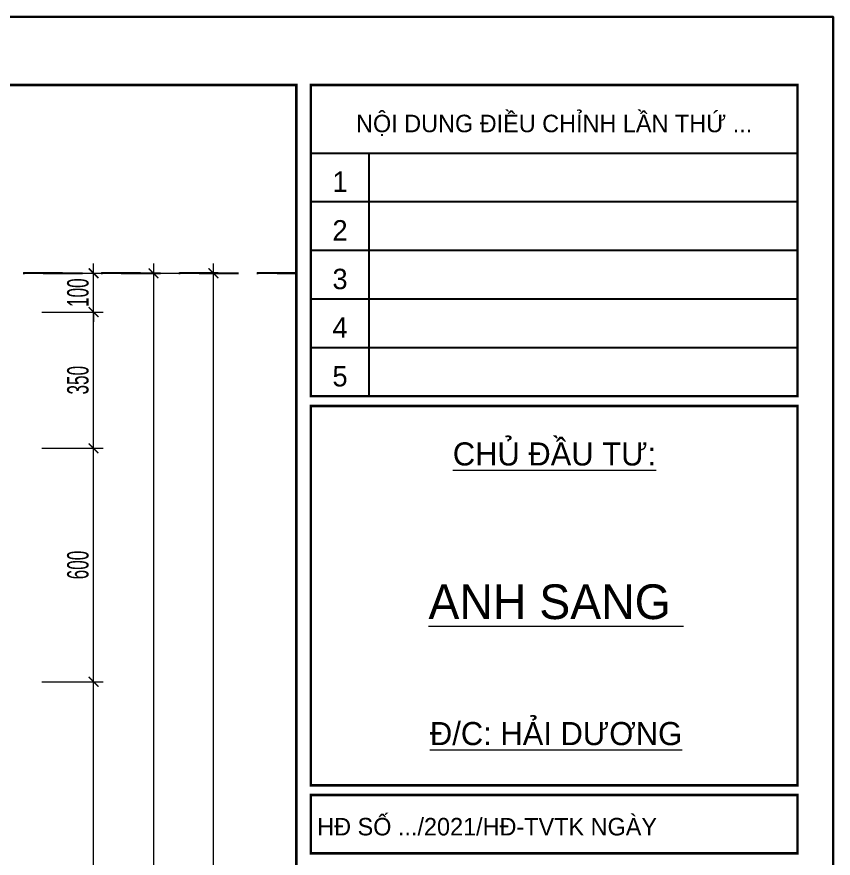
# Model space of a CAD drawing. Header units: millimetres. Extents: x 1336014 to 2939047, y -333549 to -60566.
# Drawn here: x 1424962 to 1427059, y -201210 to -199047 of the extents above; entities that cross this region are included whole.
import ezdxf
from ezdxf.enums import TextEntityAlignment as Align

# ---------------------------------------------------------------- set-up
doc = ezdxf.new("R2010")
doc.units = ezdxf.units.MM
doc.header["$MEASUREMENT"] = 0
doc.linetypes.add('DASHDOT', pattern=[1, 0.5, -0.25, 0, -0.25])
for name, color, linetype, lineweight in [('05.Text', 253, 'Continuous', 18), ('08.Dim', 156, 'Continuous', 15), ('11.Khung bo', 32, 'Continuous', 50), ('12.Khung', 36, 'Continuous', 25)]:
    doc.layers.add(name, color=color, linetype=linetype, lineweight=lineweight)
doc.layers.add('Tpl_Bound', color=1, linetype='Continuous', plot=False)
doc.layers.add('TRUC', color=250, linetype='DASHDOT')
doc.styles.add('AVANT', font='')
doc.styles.add('TT5_Text Dim', font='hoatbif.shx', dxfattribs={"width": 0.6})
doc.styles.add('VnAvantH', font='')
doc.styles.get('AVANT').set_extended_font_data('.VnAvant')
doc.styles.get('VnAvantH').set_extended_font_data('.VnAvantH')
doc.dimstyles.new('TT5_Dim 1-25', dxfattribs={"dimscale": 25, "dimtxt": 2.2, "dimasz": 1, "dimexe": 1, "dimexo": 0, "dimgap": 0.5, "dimtad": 1, "dimdec": 0, "dimzin": 0, "dimdsep": 46, "dimtxsty": 'TT5_Text Dim', "dimblk": 'ARCHTICK', "dimcen": 0, "dimdle": 1, "dimclrd": 256, "dimclre": 256, "dimclrt": 1, "dimadec": 0, "dimazin": 0, "dimtfac": 0.015, "dimtdec": 0, "dimtix": 1, "dimtmove": 2, "dimatfit": 3, "dimldrblk": 'DOT', "dimfxl": 1, "dimtolj": 1, "dimtzin": 0, "dimlwd": -1, "dimlwe": -1, "dimarcsym": 1})

# ---------------------------------------------------------------- blocks, each defined once
blk = doc.blocks.new('100')
at = {"layer": '11.Khung bo', "const_width": 26.7}
for points in [[(1860913, -945239.8), (1860913, -916940.1), (1896062.6, -916940.1), (1896062.6, -945239.8)], [(1860913, -945239.8), (1860913, -916940.1), (1896062.6, -916940.1), (1896062.6, -945239.8)], [(1860913, -945239.8), (1860913, -916940.1), (1896062.6, -916940.1), (1896062.6, -945239.8)], [(1896212.6, -920140), (1896212.6, -916940.1), (1901212.6, -916940.1), (1901212.6, -920140)], [(1896212.6, -920140), (1896212.6, -916940.1), (1901212.6, -916940.1), (1901212.6, -920140)], [(1896212.6, -920140), (1896212.6, -916940.1), (1901212.6, -916940.1), (1901212.6, -920140)], [(1896212.6, -924140), (1901212.6, -924140), (1901212.6, -920240), (1896212.6, -920240)], [(1896212.6, -924140), (1901212.6, -924140), (1901212.6, -920240), (1896212.6, -920240)], [(1896212.6, -924140), (1901212.6, -924140), (1901212.6, -920240), (1896212.6, -920240)], [(1896212.6, -924840), (1901212.6, -924840), (1901212.6, -924240), (1896212.6, -924240)], [(1896212.6, -924840), (1901212.6, -924840), (1901212.6, -924240), (1896212.6, -924240)], [(1896212.6, -924840), (1901212.6, -924840), (1901212.6, -924240), (1896212.6, -924240)]]:
    blk.add_lwpolyline(points, close=True, dxfattribs=at)
at = {"layer": '12.Khung'}
for p, q in [((1896212.6, -917640.1), (1901212.6, -917640.1)), ((1896212.6, -917640.1), (1901212.6, -917640.1)), ((1896212.6, -917640.1), (1901212.6, -917640.1)), ((1896812.6, -920140), (1896812.6, -917640.1)), ((1896812.6, -920140), (1896812.6, -917640.1)), ((1896812.6, -920140), (1896812.6, -917640.1)), ((1896212.6, -918140.1), (1901212.6, -918140.1)), ((1896212.6, -918140.1), (1901212.6, -918140.1)), ((1896212.6, -918140.1), (1901212.6, -918140.1)), ((1896212.6, -918640.1), (1901212.6, -918640.1)), ((1896212.6, -918640.1), (1901212.6, -918640.1)), ((1896212.6, -918640.1), (1901212.6, -918640.1)), ((1896212.6, -919140.1), (1901212.6, -919140.1)), ((1896212.6, -919140.1), (1901212.6, -919140.1)), ((1896212.6, -919140.1), (1901212.6, -919140.1)), ((1896212.6, -919640.1), (1901212.6, -919640.1)), ((1896212.6, -919640.1), (1901212.6, -919640.1)), ((1896212.6, -919640.1), (1901212.6, -919640.1))]:
    blk.add_line(p, q, dxfattribs=at)
blk.add_lwpolyline([(1901579.2, -945939.8), (1901579.2, -916240.1), (1859579.6, -916240.1), (1859579.6, -945939.8)], close=True, dxfattribs=at)
blk.add_lwpolyline([(1901579.2, -945939.8), (1901579.2, -916240.1), (1859579.6, -916240.1), (1859579.6, -945939.8)], close=True, dxfattribs=at)
blk.add_lwpolyline([(1901579.2, -945939.8), (1901579.2, -916240.1), (1859579.6, -916240.1), (1859579.6, -945939.8)], close=True, dxfattribs=at)
at = {"layer": '05.Text', "style": 'VnAvantH'}
for s, p in [('Néi dung ®iÒu chØnh lÇn thø ...', (1898712.6, -917329.1)), ('H§ sè .../2021/H§-TVTK ngµy ', (1898057.4, -924540))]:
    blk.add_text(s, height=179.998, dxfattribs=at).set_placement(p, align=Align.MIDDLE)
at = {"layer": '05.Text'}
for s, height, style, p in [('1', 210, 'AVANT', (1896512.6, -918040.1)), ('2', 210, 'AVANT', (1896512.6, -918540.1)), ('3', 210, 'AVANT', (1896512.6, -919040.1)), ('4', 210, 'AVANT', (1896512.6, -919540.1)), ('5', 210, 'AVANT', (1896512.6, -920040)), ('%%uChñ ®Çu t\xad:', 237.598, 'VnAvantH', (1898715.8, -920852.7)), ('%%Uanh sang ', 356.397, 'VnAvantH', (1898732, -922431.7)), ('%%U®/c: h¶i d\xad¬ng', 237.598, 'VnAvantH', (1898732, -923727.6))]:
    blk.add_text(s, height=height, dxfattribs=dict(at, style=style)).set_placement(p, align=Align.CENTER)
blk = doc.blocks.new('_ARCHTICK')
at = {"const_width": 0.15}
blk.add_lwpolyline([(-0.5, -0.5), (0.5, 0.5)], dxfattribs=at)
blk = doc.blocks.new('*D1726')
at = {"layer": '08.Dim', "transparency": 16777216}
for p, q in [((1425159.3, -203331.5), (1425159.3, -200731.5)), ((1425026.3, -200756.5), (1425184.3, -200756.5)), ((1425026.3, -203306.5), (1425184.3, -203306.5))]:
    blk.add_line(p, q, dxfattribs=at)
at = {"layer": 'Defpoints', "color": 0, "transparency": 16777216}
for p in [(1425026.3, -200756.5), (1425159.3, -200756.5), (1425026.3, -203306.5)]:
    blk.add_point(p, dxfattribs=at)
at = {"layer": '08.Dim', "transparency": 16777216, "xscale": 25, "yscale": 25, "zscale": 25}
for p, rotation in [((1425159.3, -200756.5), 90), ((1425159.3, -203306.5), 270)]:
    blk.add_blockref('_ARCHTICK', p, dxfattribs=dict(at, rotation=rotation))
at = {"layer": '08.Dim', "color": 1, "transparency": 16777216, "insert": (1425119.3, -202031.5), "char_height": 55, "attachment_point": 5, "rotation": 90, "style": 'TT5_Text Dim'}
blk.add_mtext('\\A1;2550', dxfattribs=at)
blk = doc.blocks.new('_DOT')
blk.add_line((-0.5, 0), (-1, 0))
at = {"const_width": 0.5}
blk.add_lwpolyline([(-0.25, 0, 1), (0.25, 0, 1)], format="xyb", close=True, dxfattribs=at)
blk = doc.blocks.new('*D1727')
at = {"layer": '08.Dim', "transparency": 16777216}
for p, q in [((1425159.3, -200781.5), (1425159.3, -200131.5)), ((1425026.3, -200156.5), (1425184.3, -200156.5)), ((1425026.3, -200756.5), (1425184.3, -200756.5))]:
    blk.add_line(p, q, dxfattribs=at)
at = {"layer": 'Defpoints', "color": 0, "transparency": 16777216}
for p in [(1425026.3, -200156.5), (1425159.3, -200156.5), (1425026.3, -200756.5)]:
    blk.add_point(p, dxfattribs=at)
at = {"layer": '08.Dim', "transparency": 16777216, "xscale": 25, "yscale": 25, "zscale": 25}
for p, rotation in [((1425159.3, -200156.5), 90), ((1425159.3, -200756.5), 270)]:
    blk.add_blockref('_ARCHTICK', p, dxfattribs=dict(at, rotation=rotation))
at = {"layer": '08.Dim', "color": 1, "transparency": 16777216, "insert": (1425119.3, -200456.5), "char_height": 55, "attachment_point": 5, "rotation": 90, "style": 'TT5_Text Dim'}
blk.add_mtext('\\A1;600', dxfattribs=at)
blk = doc.blocks.new('*D1728')
at = {"layer": '08.Dim', "transparency": 16777216}
for p, q in [((1425159.3, -200181.5), (1425159.3, -199781.5)), ((1425026.3, -199806.5), (1425184.3, -199806.5)), ((1425026.3, -200156.5), (1425184.3, -200156.5))]:
    blk.add_line(p, q, dxfattribs=at)
at = {"layer": 'Defpoints', "color": 0, "transparency": 16777216}
for p in [(1425026.3, -199806.5), (1425159.3, -199806.5), (1425026.3, -200156.5)]:
    blk.add_point(p, dxfattribs=at)
at = {"layer": '08.Dim', "transparency": 16777216, "xscale": 25, "yscale": 25, "zscale": 25}
for p, rotation in [((1425159.3, -199806.5), 90), ((1425159.3, -200156.5), 270)]:
    blk.add_blockref('_ARCHTICK', p, dxfattribs=dict(at, rotation=rotation))
at = {"layer": '08.Dim', "color": 1, "transparency": 16777216, "insert": (1425119.3, -199981.5), "char_height": 55, "attachment_point": 5, "rotation": 90, "style": 'TT5_Text Dim'}
blk.add_mtext('\\A1;350', dxfattribs=at)
blk = doc.blocks.new('*D1729')
at = {"layer": '08.Dim', "transparency": 16777216}
for p, q in [((1425159.3, -199706.5), (1425159.3, -199681.5)), ((1425026.3, -199706.5), (1425184.3, -199706.5)), ((1425159.3, -199806.5), (1425159.3, -199706.5)), ((1425026.3, -199806.5), (1425184.3, -199806.5)), ((1425159.3, -199806.5), (1425159.3, -199831.5))]:
    blk.add_line(p, q, dxfattribs=at)
at = {"layer": 'Defpoints', "color": 0, "transparency": 16777216}
for p in [(1425026.3, -199706.5), (1425159.3, -199706.5), (1425026.3, -199806.5)]:
    blk.add_point(p, dxfattribs=at)
at = {"layer": '08.Dim', "transparency": 16777216, "xscale": 25, "yscale": 25, "zscale": 25}
for p, rotation in [((1425159.3, -199706.5), 270), ((1425159.3, -199806.5), 90)]:
    blk.add_blockref('_ARCHTICK', p, dxfattribs=dict(at, rotation=rotation))
at = {"layer": '08.Dim', "color": 1, "transparency": 16777216, "insert": (1425119.3, -199756.5), "char_height": 55, "attachment_point": 5, "rotation": 90, "style": 'TT5_Text Dim'}
blk.add_mtext('\\A1;100', dxfattribs=at)
blk = doc.blocks.new('*D1730')
at = {"layer": '08.Dim', "transparency": 16777216}
for p, q in [((1425313.3, -199681.5), (1425313.3, -203331.5)), ((1425026.3, -199706.5), (1425338.3, -199706.5)), ((1425026.3, -203306.5), (1425338.3, -203306.5))]:
    blk.add_line(p, q, dxfattribs=at)
at = {"layer": 'Defpoints', "color": 0, "transparency": 16777216}
for p in [(1425026.3, -199706.5), (1425026.3, -203306.5), (1425313.3, -203306.5)]:
    blk.add_point(p, dxfattribs=at)
at = {"layer": '08.Dim', "transparency": 16777216, "xscale": 25, "yscale": 25, "zscale": 25}
for p, rotation in [((1425313.3, -199706.5), 90), ((1425313.3, -203306.5), 270)]:
    blk.add_blockref('_ARCHTICK', p, dxfattribs=dict(at, rotation=rotation))
at = {"layer": '08.Dim', "color": 1, "transparency": 16777216, "insert": (1425273.3, -201506.5), "char_height": 55, "attachment_point": 5, "rotation": 90, "style": 'TT5_Text Dim'}
blk.add_mtext('\\A1;3600', dxfattribs=at)
blk = doc.blocks.new('*D1732')
at = {"layer": '08.Dim', "transparency": 16777216}
for p, q in [((1425467.3, -203781.5), (1425467.3, -199681.5)), ((1425026.3, -199706.5), (1425492.3, -199706.5)), ((1425026.3, -203756.5), (1425492.3, -203756.5))]:
    blk.add_line(p, q, dxfattribs=at)
at = {"layer": 'Defpoints', "color": 0, "transparency": 16777216}
for p in [(1425026.3, -199706.5), (1425467.3, -199706.5), (1425026.3, -203756.5)]:
    blk.add_point(p, dxfattribs=at)
at = {"layer": '08.Dim', "transparency": 16777216, "xscale": 25, "yscale": 25, "zscale": 25}
for p, rotation in [((1425467.3, -199706.5), 90), ((1425467.3, -203756.5), 270)]:
    blk.add_blockref('_ARCHTICK', p, dxfattribs=dict(at, rotation=rotation))
at = {"layer": '08.Dim', "color": 1, "transparency": 16777216, "insert": (1425427.3, -201731.5), "char_height": 55, "attachment_point": 5, "rotation": 90, "style": 'TT5_Text Dim'}
blk.add_mtext('\\A1;4050', dxfattribs=at)

msp = doc.modelspace()

# ---------------------------------------------------------------- linework, layer by layer
at = {"layer": 'Tpl_Bound', "color": 1}
msp.add_lwpolyline([(1416559.1, -206472.4), (1416559.1, -199047.5), (1427059, -199047.5), (1427059, -206472.4)], close=True, dxfattribs=at)
at = {"layer": 'TRUC', "ltscale": 200}
for points in [[(1420828.1, -199706.5), (1425679.8, -199706.5)], [(1425679.8, -199706.5), (1420828.1, -199706.5)]]:
    msp.add_lwpolyline(points, dxfattribs=at)

# ---------------------------------------------------------------- block references
at = {"layer": '05.Text', "xscale": 0.25, "yscale": 0.25, "zscale": 0.25}
msp.add_blockref('100', (951664.2, 30012.5), dxfattribs=at)

# ---------------------------------------------------------------- dimensions: what is measured, and where the dimension line sits
at = {"layer": '08.Dim'}
for base, p1, p2, picture, middle in [((1425159.3, -199706.5), (1425026.3, -199806.5), (1425026.3, -199706.5), '*D1729', (1425119.3, -199756.5)), ((1425313.3, -203306.5), (1425026.3, -199706.5), (1425026.3, -203306.5), '*D1730', (1425273.3, -201506.5)), ((1425467.3, -199706.5), (1425026.3, -203756.5), (1425026.3, -199706.5), '*D1732', (1425427.3, -201731.5)), ((1425159.3, -199806.5), (1425026.3, -200156.5), (1425026.3, -199806.5), '*D1728', (1425119.3, -199981.5)), ((1425159.3, -200156.5), (1425026.3, -200756.5), (1425026.3, -200156.5), '*D1727', (1425119.3, -200456.5)), ((1425159.3, -200756.5), (1425026.3, -203306.5), (1425026.3, -200756.5), '*D1726', (1425119.3, -202031.5))]:
    dim = msp.add_linear_dim(base=base, p1=p1, p2=p2, angle=90, dimstyle='TT5_Dim 1-25', dxfattribs=at)
    dim.commit()
    dim.dimension.update_dxf_attribs({"geometry": picture, "text_midpoint": middle})

doc.saveas('drawing.dxf')
